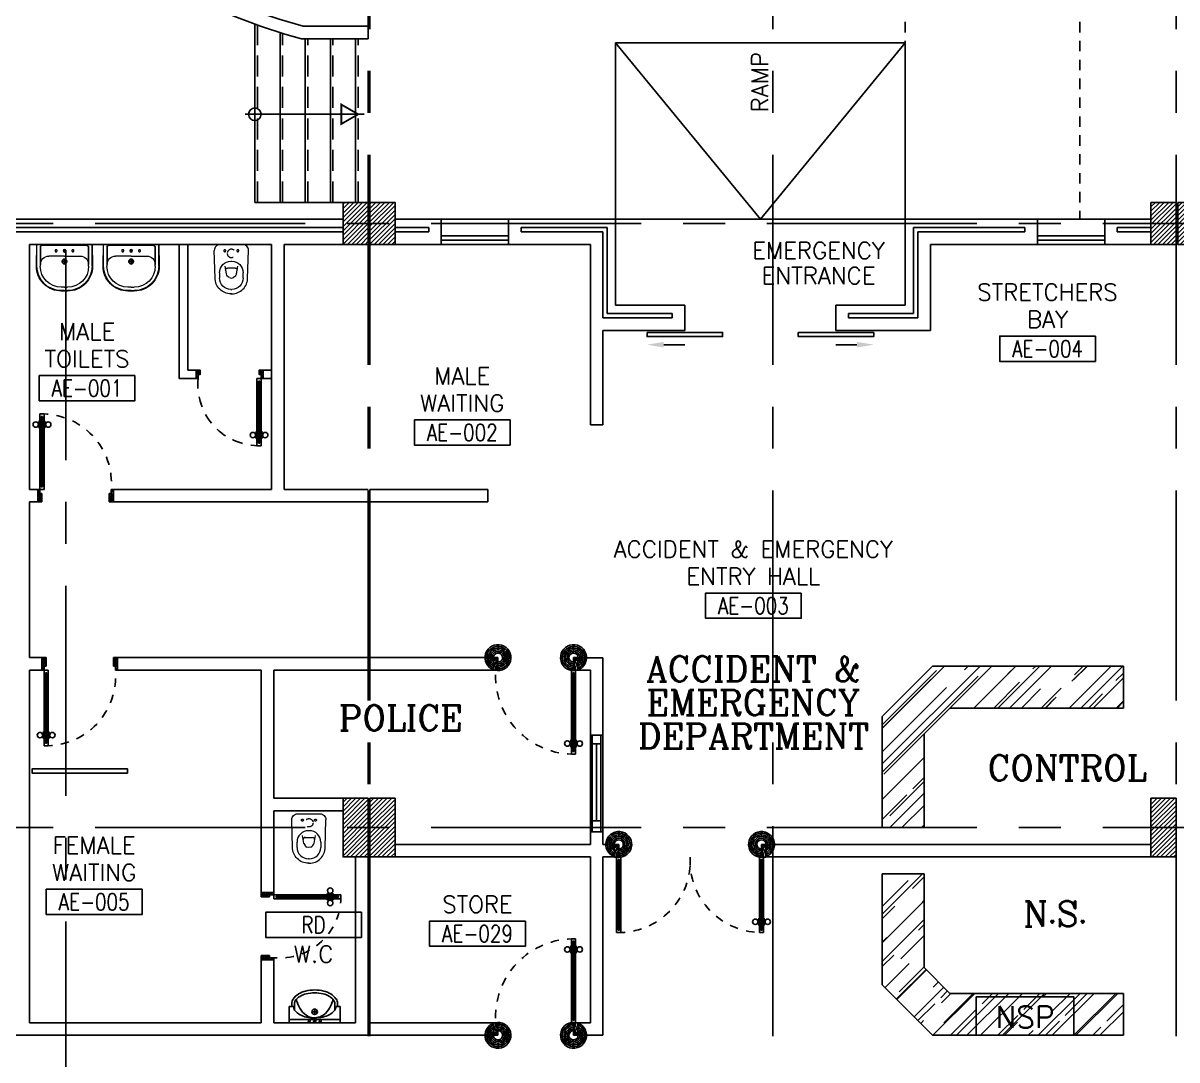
# Model space of a CAD drawing. Extents: x 417820 to 418048, y 43448 to 43539.
# Drawn here: x 417859.75 to 417873.49, y 43515.73 to 43528.08 of the extents above; entities that cross this region are included whole.
import ezdxf
from ezdxf.enums import TextEntityAlignment as Align

# ---------------------------------------------------------------- set-up
doc = ezdxf.new("R2010")
doc.units = 0
doc.header["$MEASUREMENT"] = 0
doc.header["$PDMODE"] = 3
doc.header["$PDSIZE"] = 0.1
for name, pattern in [('CENTERX2', [4, 2.5, -0.5, 0.5, -0.5]), ('DASHED', [0.75, 0.5, -0.25]), ('HIDDEN', [0.375, 0.25, -0.125]), ('HIDDEN2', [0.1875, 0.125, -0.0625])]:
    doc.linetypes.add(name, pattern=pattern)
doc.layers.get('0').update_dxf_attribs({"color": 11, "linetype": 'CONTINUOUS'})
doc.layers.get('DEFPOINTS').update_dxf_attribs({"color": 11, "linetype": 'CONTINUOUS'})
for name, color, linetype in [('A-JEERI', 11, 'CONTINUOUS'), ('AX-DIM', 11, 'CONTINUOUS'), ('AXES', 11, 'CENTERX2'), ('COL', 11, 'CONTINUOUS'), ('COUNTER', 11, 'CONTINUOUS'), ('CURB', 11, 'CONTINUOUS'), ('DIM', 11, 'CONTINUOUS'), ('DOOR', 11, 'CONTINUOUS'), ('E-SYSTEM', 4, 'CONTINUOUS'), ('EJ', 11, 'CONTINUOUS'), ('FIX', 11, 'CONTINUOUS'), ('HAT', 11, 'CONTINUOUS'), ('HIDDEN', 11, 'HIDDEN2'), ('INSUL', 11, 'CONTINUOUS'), ('PART', 11, 'CONTINUOUS'), ('RM-BOX', 11, 'CONTINUOUS'), ('RM-NAME', 11, 'CONTINUOUS'), ('RM-NO', 11, 'CONTINUOUS'), ('SHAFT', 11, 'CONTINUOUS'), ('SLOPE', 11, 'CONTINUOUS'), ('Step', 11, 'CONTINUOUS'), ('STR', 11, 'CONTINUOUS'), ('SUNI-FUR', 11, 'CONTINUOUS'), ('WALL', 11, 'CONTINUOUS'), ('WIN', 11, 'CONTINUOUS')]:
    doc.layers.add(name, color=color, linetype=linetype)
doc.styles.add('ROMANC', font='romanc', dxfattribs={"height": 0.1})
doc.styles.add('ROMANS', font='ROMANS.shx', dxfattribs={"width": 0.6})
doc.dimstyles.new('STANDARD in', dxfattribs={"dimtxt": 0.2, "dimasz": 0.1, "dimexe": 0.07, "dimexo": 0.05, "dimgap": 0.1, "dimtad": 1, "dimdec": 0, "dimlfac": 1000, "dimzin": 0, "dimdsep": 46, "dimtxsty": 'ROMANS', "dimblk": 'ARCHTICK', "dimcen": 0.05, "dimdle": 0.05, "dimclrd": 7, "dimclre": 7, "dimclrt": 2, "dimadec": 0, "dimazin": 0, "dimtfac": 1, "dimtdec": 0, "dimtmove": 2, "dimatfit": 3, "dimldrblk": 'ARCHTICK', "dimfxl": 0, "dimtolj": 1, "dimtzin": 0, "dimarcsym": 0})

# ---------------------------------------------------------------- blocks, each defined once
blk = doc.blocks.new('RM1')
at = {"layer": 'RM-BOX'}
blk.add_lwpolyline([(570, -200), (-570, -200), (-570, -500), (570, -500)], close=True, dxfattribs=at)
at = {"layer": 'RM-NAME', "style": 'ROMANS'}
for tag, p in [('ROOMNAME1', (0, 324)), ('ROOMNAME2', (0, 0))]:
    blk.add_attdef(tag, text='', height=200, dxfattribs=at).set_placement(p, align=Align.MIDDLE)
at = {"layer": 'RM-NO', "style": 'ROMANS', "width": 0.8}
blk.add_attdef('ROOMNO', text='', height=200, dxfattribs=at).set_placement((0, -350), align=Align.MIDDLE)
blk = doc.blocks.new('_ARCHTICK')
at = {"color": 0, "linetype": 'ByBlock', "const_width": 0.15}
blk.add_lwpolyline([(-0.5, -0.5), (0.5, 0.5)], dxfattribs=at)
blk = doc.blocks.new('*D139')
at = {"layer": 'AX-DIM', "color": 7, "lineweight": -2}
for p, q in [((417831.207, 43525.809), (417831.207, 43538.007)), ((417906.523, 43536.567), (417906.523, 43538.007)), ((417831.157, 43537.937), (417906.573, 43537.937))]:
    blk.add_line(p, q, dxfattribs=at)
at = {"layer": 'DEFPOINTS', "color": 0}
for p in [(417906.523, 43537.937), (417906.523, 43536.517), (417831.207, 43525.759)]:
    blk.add_point(p, dxfattribs=at)
at = {"layer": 'AX-DIM', "color": 7, "lineweight": -2, "xscale": 0.1, "yscale": 0.1, "zscale": 0.1, "rotation": 180}
blk.add_blockref('_ARCHTICK', (417831.207, 43537.937), dxfattribs=at)
at = {"layer": 'AX-DIM', "color": 7, "lineweight": -2, "xscale": 0.1, "yscale": 0.1, "zscale": 0.1}
blk.add_blockref('_ARCHTICK', (417906.523, 43537.937), dxfattribs=at)
at = {"layer": 'AX-DIM', "color": 2, "insert": (417868.865, 43538.137), "char_height": 0.2, "attachment_point": 5, "style": 'ROMANS'}
blk.add_mtext('\\A1;75316', dxfattribs=at)
blk = doc.blocks.new('C11')
at = {"layer": 'HAT'}
h = blk.add_hatch(dxfattribs=at)
h.set_pattern_fill('ANSI31', color=256, scale=300, style=0)
h.set_pattern_definition([(45, (-383765.23, -62181), (-26.5165043, 26.5165043), [])])
h.paths.add_polyline_path([(-20, 350), (-20, 700), (-320, 700), (-320, 350)])
h.paths.add_polyline_path([(-320, 0), (-20, 0), (-20, 350), (-320, 350)])
h = blk.add_hatch(dxfattribs=at)
h.set_pattern_fill('ANSI31', color=256, scale=300, style=0)
h.set_pattern_definition([(45, (-383445.23, -62181), (-26.5165043, 26.5165043), [])])
h.paths.add_polyline_path([(300, 350), (300, 700), (0, 700), (0, 350)])
h.paths.add_polyline_path([(0, 0), (300, 0), (300, 350), (0, 350)])
at = {"layer": 'COL'}
for points in [[(-20, 700), (-20, 0), (-320, 0), (-320, 700)], [(300, 700), (300, 0), (0, 0), (0, 700)]]:
    blk.add_lwpolyline(points, close=True, dxfattribs=at)
blk = doc.blocks.new('C-300')
at = {"layer": 'HAT', "linetype": 'ByBlock', "ltscale": 0.3}
h = blk.add_hatch(dxfattribs=at)
h.set_pattern_fill('ANSI31', color=8, scale=300, style=0)
h.set_pattern_definition([(45, (-258496.182, -82361.005), (-26.5165043, 26.5165043), [])])
h.paths.add_polyline_path([(300, 500), (0, 500), (0, 250), (300, 250)])
h.paths.add_polyline_path([(300, 250), (0, 250), (0, 0), (300, 0)])
at = {"layer": 'COL'}
blk.add_lwpolyline([(0, 500), (300, 500), (300, 0), (0, 0)], close=True, dxfattribs=at)
blk = doc.blocks.new('C-300A')
at = {"layer": 'SHAFT', "color": 6, "linetype": 'ByBlock', "ltscale": 0.3}
for p in [(-300, 0), (20, 0)]:
    blk.add_blockref('C-300', p, dxfattribs=at)
blk = doc.blocks.new('DOOR90')
at = {"layer": 'DOOR', "color": 7, "linetype": 'ByBlock'}
for p, q in [((-150, 0), (0, 0)), ((-150, 0), (-150, -25)), ((0, -50), (-114, 0)), ((0, -50), (-40, 0)), ((0, -50), (0, 0)), ((-1000, -25), (-1050, -25)), ((-1050, -75), (-1050, -25)), ((-1050, -25), (-1050, -75)), ((-1000, -75), (-1050, -75)), ((-1000, -42), (-1020, -42)), ((-1020, -42), (-1020, -58)), ((-1000, -58), (-1020, -58)), ((-1000, -25), (-1000, -42)), ((-1000, -58), (-1000, -75)), ((-878, -18), (-968, -18)), ((-968, -25), (-968, -18)), ((-968, -75), (-968, -82)), ((-878, -82), (-968, -82)), ((-955, -9), (-890, -9)), ((-955, -18), (-955, -9)), ((-955, -18), (-890, -18)), ((-955, -82), (-890, -82)), ((-955, -82), (-955, -91)), ((-955, -91), (-890, -91)), ((-890, -18), (-890, -9)), ((-890, -82), (-890, -91)), ((-878, -25), (-878, -18)), ((-878, -75), (-878, -82)), ((-200, -25), (-150, -25)), ((-200, -42), (-200, -25)), ((-180, -42), (-200, -42)), ((-200, -58), (-180, -58)), ((-200, -75), (-200, -58)), ((-150, -75), (-200, -75)), ((-180, -58), (-180, -42)), ((-150, -25), (-100, -25)), ((-150, -75), (-150, -25)), ((-100, -25), (-100, -50)), ((0, -50), (-100, -37)), ((-100, -50), (0, -50)), ((-150, -875), (-100, -875)), ((-150, -900), (-150, -875)), ((-150, -900), (0, -900)), ((0, -900), (-150, -900)), ((0, -850), (-114, -900)), ((-100, -875), (-100, -850)), ((0, -850), (-100, -863)), ((-100, -850), (0, -850)), ((0, -850), (-40, -900)), ((0, -850), (0, -900))]:
    blk.add_line(p, q, dxfattribs=at)
at = {"layer": 'DOOR', "linetype": 'ByBlock'}
for p, q in [((-200, -25), (-1000, -25)), ((-200, -42), (-1000, -42)), ((-200, -58), (-1000, -58)), ((-1000, -75), (-200, -75))]:
    blk.add_line(p, q, dxfattribs=at)
at = {"layer": 'DOOR', "color": 7, "linetype": 'ByBlock'}
for centre in [(-923, 24), (-923, -124)]:
    blk.add_circle(centre, 32.4, dxfattribs=at)
for centre, radius, start, end in [((0, -50), 154, 161.1053, 166.2858), ((0, -50), 94.4, 148.0182, 180), ((0, -50), 134, 158.1598, 169.28), ((0, -50), 114, 154.0838, 167.3774), ((0, -50), 74.4, 137.7764, 180), ((0, -50), 54.4, 113.2074, 180), ((0, -50), 34.4, 90, 180), ((0, -50), 14.4, 90, 180), ((0, -850), 154, 193.7142, 198.8947), ((0, -850), 134, 190.72, 201.8402), ((0, -850), 94.4, 180, 211.9818), ((0, -850), 74.4, 180, 222.2236), ((0, -850), 54.4, 180, 246.7926), ((0, -850), 34.4, 180, 270), ((0, -850), 14.4, 180, 270)]:
    blk.add_arc(centre, radius, start, end, dxfattribs=at)
at = {"layer": 'DOOR', "linetype": 'HIDDEN', "ltscale": 0.5}
blk.add_arc((-222, -50), 828, 178.2701, 275.003, dxfattribs=at)
blk = doc.blocks.new('LAV-003')
at = {"layer": 'FIX', "linetype": 'ByBlock'}
blk.add_line((-328, -25), (328, -25), dxfattribs=at)
at = {"layer": 'FIX', "linetype": 'Continuous', "lineweight": 20}
for p, q in [((-328, -285), (-328, -25)), ((328, -285), (328, -25)), ((-288, -285), (-288, -265)), ((0, -165), (-187, -165)), ((0, -165), (187, -165)), ((287, -285), (287, -265)), ((0, -535), (-38, -535)), ((0, -535), (38, -535)), ((0, -575), (-38, -575)), ((0, -575), (38, -575))]:
    blk.add_line(p, q, dxfattribs=at)
at = {"layer": 'FIX', "linetype": 'ByBlock', "ltscale": 0.3}
for p, q in [((-288, -265), (-288, -60)), ((0, -35), (-262, -35)), ((0, -35), (262, -35)), ((287, -265), (287, -60))]:
    blk.add_line(p, q, dxfattribs=at)
at = {"layer": 'FIX', "lineweight": 20}
for p, q in [((-16, -101), (15, -101)), ((0, -85), (0, -116))]:
    blk.add_line(p, q, dxfattribs=at)
at = {"layer": 'FIX', "linetype": 'DASHED', "lineweight": 20, "ltscale": 0.04}
for p, q in [((-36, -230), (37, -230)), ((0, -194), (0, -266))]:
    blk.add_line(p, q, dxfattribs=at)
at = {"layer": 'FIX', "linetype": 'Continuous', "lineweight": 20}
blk.add_lwpolyline([(295, -25), (0, -25), (-328, -25), (-334, -285, 0.414214), (-38, -582), (0, -582), (38, -582, 0.414214), (334, -285), (328, -25), (0, -25)], format="xyb", dxfattribs=at)
at = {"layer": 'FIX', "linetype": 'HIDDEN', "lineweight": 20, "ltscale": 0.05}
for centre in [(-100, -101), (100, -101)]:
    blk.add_circle(centre, 12.4, dxfattribs=at)
at = {"layer": 'FIX', "lineweight": 20}
for centre, radius in [((0, -101), 15.5), ((0, -230), 29.5), ((0, -230), 22.5)]:
    blk.add_circle(centre, radius, dxfattribs=at)
at = {"layer": 'FIX', "linetype": 'ByBlock', "ltscale": 0.3}
for centre, start, end in [((-262, -60), 90, 180), ((262, -60), 0, 90)]:
    blk.add_arc(centre, 25, start, end, dxfattribs=at)
at = {"layer": 'FIX', "linetype": 'Continuous', "lineweight": 20}
for centre, radius, start, end in [((-187, -265), 100, 90, 180), ((187, -265), 100, 0, 90), ((-38, -285), 290, 180, 270), ((-38, -285), 250, 180, 270), ((38, -285), 290, 270, 0), ((38, -285), 250, 270, 0)]:
    blk.add_arc(centre, radius, start, end, dxfattribs=at)
blk = doc.blocks.new('A$C24ED45A6')
at = {"layer": 'DOOR', "color": 0, "linetype": 'ByBlock'}
for p, q in [((925, 1100), (925, 1150)), ((925, 1150), (975, 1150)), ((975, 1150), (925, 1150)), ((942, 1100), (925, 1100)), ((942, 1100), (942, 1120)), ((958, 1120), (942, 1120)), ((958, 1100), (958, 1120)), ((975, 1100), (958, 1100)), ((975, 1100), (975, 1150)), ((909, 1055), (909, 990)), ((918, 1055), (909, 1055)), ((918, 990), (909, 990)), ((918, 978), (918, 1068)), ((925, 1068), (918, 1068)), ((918, 1055), (918, 990)), ((925, 978), (918, 978)), ((975, 1068), (982, 1068)), ((975, 978), (982, 978)), ((982, 978), (982, 1068)), ((982, 1055), (982, 990)), ((982, 1055), (991, 1055)), ((982, 990), (991, 990)), ((991, 1055), (991, 990)), ((0, 0), (0, 150)), ((0, 150), (25, 150)), ((25, 150), (25, 100)), ((925, 150), (925, 200)), ((925, 200), (942, 200)), ((925, 150), (975, 150)), ((942, 200), (942, 180)), ((942, 180), (958, 180)), ((958, 180), (958, 200)), ((958, 200), (975, 200)), ((975, 200), (975, 150)), ((1000, 150), (975, 150)), ((975, 150), (975, 100)), ((1000, 150), (1000, 0)), ((50, 0), (0, 0)), ((25, 100), (50, 100)), ((50, 100), (50, 0)), ((975, 100), (950, 100)), ((950, 100), (950, 0)), ((950, 0), (1000, 0))]:
    blk.add_line(p, q, dxfattribs=at)
at = {"layer": 'DOOR', "linetype": 'ByBlock'}
for p, q in [((925, 1100), (925, 200)), ((942, 200), (942, 1100)), ((958, 200), (958, 1100)), ((975, 200), (975, 1100))]:
    blk.add_line(p, q, dxfattribs=at)
at = {"layer": 'DOOR', "color": 9, "linetype": 'ByBlock'}
for p, q in [((50, 0), (0, 114)), ((50, 0), (0, 40)), ((50, 0), (37, 100)), ((950, 0), (1000, 114)), ((950, 0), (963, 100)), ((950, 0), (1000, 40))]:
    blk.add_line(p, q, dxfattribs=at)
at = {"layer": 'DOOR', "color": 0, "linetype": 'ByBlock'}
for centre in [(876, 1023), (1024, 1023)]:
    blk.add_circle(centre, 32.4, dxfattribs=at)
at = {"layer": 'DOOR', "linetype": 'HIDDEN', "ltscale": 0.5}
blk.add_arc((950, 222), 928, 88.456, 184.4816, dxfattribs=at)
at = {"layer": 'DOOR', "color": 9, "linetype": 'ByBlock'}
for centre, radius, start, end in [((50, 0), 154, 103.7142, 108.8947), ((950, 0), 154, 71.1053, 76.2858), ((50, 0), 134, 100.72, 111.8402), ((50, 0), 114, 102.6226, 115.9162), ((50, 0), 94.4, 90, 121.9818), ((50, 0), 74.4, 90, 132.2236), ((50, 0), 54.4, 90, 156.7926), ((50, 0), 34.4, 90, 180), ((50, 0), 14.4, 90, 180), ((950, 0), 94.4, 58.0182, 90), ((950, 0), 74.4, 47.7764, 90), ((950, 0), 54.4, 23.2074, 90), ((950, 0), 34.4, 0, 90), ((950, 0), 14.4, 0, 90), ((950, 0), 134, 68.1598, 79.28), ((950, 0), 114, 64.0838, 77.3774)]:
    blk.add_arc(centre, radius, start, end, dxfattribs=at)
at = {"layer": 'WALL'}
blk.add_line((1000, 0), (1000, 150), dxfattribs=at)
blk = doc.blocks.new('A$C272A55A0')
at = {"layer": 'DOOR', "color": 0, "linetype": 'ByBlock'}
for p, q in [((0, 900), (0, 1050)), ((50, 1050), (0, 1050)), ((50, 950), (50, 1050)), ((1750, 950), (1750, 1050)), ((1750, 1050), (1800, 1050)), ((1800, 1050), (1800, 900)), ((0, 900), (25, 900)), ((25, 950), (50, 950)), ((25, 900), (25, 950)), ((75, 900), (25, 900)), ((25, 850), (25, 900)), ((42, 850), (25, 850)), ((58, 870), (42, 870)), ((42, 870), (42, 850)), ((58, 850), (58, 870)), ((75, 850), (58, 850)), ((75, 900), (75, 850)), ((1725, 900), (1775, 900)), ((1725, 900), (1725, 850)), ((1725, 850), (1742, 850)), ((1742, 870), (1758, 870)), ((1742, 850), (1742, 870)), ((1775, 950), (1750, 950)), ((1758, 870), (1758, 850)), ((1758, 850), (1775, 850)), ((1775, 900), (1775, 950)), ((1800, 900), (1775, 900)), ((1775, 850), (1775, 900)), ((1718, 160), (1709, 160)), ((1709, 95), (1709, 160)), ((1725, 173), (1718, 173)), ((1718, 173), (1718, 83)), ((1718, 95), (1718, 160)), ((1775, 173), (1782, 173)), ((1782, 173), (1782, 83)), ((1782, 160), (1791, 160)), ((1782, 95), (1782, 160)), ((1791, 95), (1791, 160)), ((25, 50), (42, 50)), ((25, 50), (25, 0)), ((25, 0), (75, 0)), ((75, 0), (25, 0)), ((42, 50), (42, 30)), ((42, 30), (58, 30)), ((58, 50), (75, 50)), ((58, 50), (58, 30)), ((75, 50), (75, 0)), ((1718, 95), (1709, 95)), ((1725, 83), (1718, 83)), ((1742, 50), (1725, 50)), ((1725, 50), (1725, 0)), ((1775, 0), (1725, 0)), ((1725, 0), (1775, 0)), ((1742, 50), (1742, 30)), ((1758, 30), (1742, 30)), ((1775, 50), (1758, 50)), ((1758, 50), (1758, 30)), ((1775, 83), (1782, 83)), ((1775, 50), (1775, 0)), ((1782, 95), (1791, 95))]:
    blk.add_line(p, q, dxfattribs=at)
at = {"layer": 'DOOR', "color": 9, "linetype": 'ByBlock'}
for p, q in [((50, 1050), (0, 1010)), ((50, 1050), (0, 937)), ((50, 1050), (37, 950)), ((1750, 1050), (1800, 1010)), ((1750, 1050), (1800, 937)), ((1750, 1050), (1763, 950))]:
    blk.add_line(p, q, dxfattribs=at)
at = {"layer": 'DOOR', "linetype": 'ByBlock'}
for p, q in [((25, 850), (25, 50)), ((42, 850), (42, 50)), ((58, 850), (58, 50)), ((75, 50), (75, 850)), ((1725, 50), (1725, 850)), ((1742, 850), (1742, 50)), ((1758, 850), (1758, 50)), ((1775, 850), (1775, 50))]:
    blk.add_line(p, q, dxfattribs=at)
at = {"layer": 'DOOR', "color": 0, "linetype": 'ByBlock'}
for centre in [(1676, 128), (1824, 128)]:
    blk.add_circle(centre, 32.4, dxfattribs=at)
at = {"layer": 'DOOR', "color": 9, "linetype": 'ByBlock'}
for centre, radius, start, end in [((50, 1050), 54.4, 203.2074, 270), ((50, 1050), 74.4, 227.7764, 270), ((50, 1050), 94.4, 238.0182, 270), ((50, 1050), 34.4, 180, 270), ((50, 1050), 14.4, 180, 270), ((1750, 1050), 14.4, 270, 0), ((1750, 1050), 34.4, 270, 0), ((1750, 1050), 54.4, 270, 336.7926), ((1750, 1050), 74.4, 270, 312.2236), ((1750, 1050), 94.4, 270, 301.9818), ((50, 1050), 114, 244.0838, 257.3774), ((50, 1050), 134, 248.1598, 259.28), ((50, 1050), 154, 251.1053, 256.2858), ((1750, 1050), 114, 282.6226, 295.9162), ((1750, 1050), 134, 280.72, 291.8402), ((1750, 1050), 154, 283.7142, 288.8947)]:
    blk.add_arc(centre, radius, start, end, dxfattribs=at)
at = {"layer": 'DOOR', "linetype": 'HIDDEN', "ltscale": 0.5}
for centre, start, end in [((50, 851), 268.3174, 3.2965), ((1750, 851), 176.7035, 271.6826)]:
    blk.add_arc(centre, 851, start, end, dxfattribs=at)
at = {"layer": 'WALL', "linetype": 'ByBlock'}
blk.add_line((1800, 900), (1800, 1050), dxfattribs=at)
blk = doc.blocks.new('A$C3CD36B94')
at = {"layer": 'DOOR', "color": 0, "linetype": 'ByBlock'}
for p, q in [((106, 950), (56, 950)), ((56, 800), (56, 950)), ((81, 850), (106, 850)), ((81, 800), (81, 850)), ((106, 850), (106, 950)), ((806, 950), (856, 950)), ((806, 850), (806, 950)), ((831, 850), (806, 850)), ((831, 800), (831, 850)), ((856, 800), (856, 950)), ((856, 950), (856, 800)), ((56, 800), (81, 800)), ((131, 800), (81, 800)), ((81, 750), (81, 800)), ((98, 750), (81, 750)), ((114, 770), (98, 770)), ((98, 770), (98, 750)), ((114, 750), (114, 770)), ((131, 750), (114, 750)), ((131, 800), (131, 750)), ((856, 800), (831, 800)), ((65, 95), (65, 160)), ((74, 160), (65, 160)), ((74, 173), (74, 83)), ((81, 173), (74, 173)), ((74, 95), (74, 160)), ((131, 173), (138, 173)), ((138, 173), (138, 83)), ((138, 95), (138, 160)), ((138, 160), (147, 160)), ((147, 95), (147, 160)), ((74, 95), (65, 95)), ((81, 83), (74, 83)), ((81, 50), (81, 0)), ((81, 50), (98, 50)), ((131, 0), (81, 0)), ((81, 0), (131, 0)), ((98, 50), (98, 30)), ((98, 30), (114, 30)), ((114, 50), (114, 30)), ((114, 50), (131, 50)), ((131, 83), (138, 83)), ((131, 50), (131, 0)), ((138, 95), (147, 95))]:
    blk.add_line(p, q, dxfattribs=at)
at = {"layer": 'DOOR', "color": 9, "linetype": 'ByBlock'}
for p, q in [((106, 950), (56, 910)), ((106, 950), (56, 837)), ((106, 950), (93, 850)), ((806, 950), (819, 850)), ((806, 950), (856, 837)), ((806, 950), (856, 910))]:
    blk.add_line(p, q, dxfattribs=at)
at = {"layer": 'DOOR', "linetype": 'ByBlock'}
for p, q in [((81, 750), (81, 50)), ((98, 750), (98, 50)), ((114, 750), (114, 50)), ((131, 50), (131, 750))]:
    blk.add_line(p, q, dxfattribs=at)
at = {"layer": 'DOOR', "color": 0, "linetype": 'ByBlock'}
for centre in [(32, 128), (179, 128)]:
    blk.add_circle(centre, 32.4, dxfattribs=at)
at = {"layer": 'DOOR', "color": 9, "linetype": 'ByBlock'}
for centre, radius, start, end in [((106, 950), 54.4, 203.2074, 270), ((106, 950), 74.4, 227.7764, 270), ((106, 950), 94.4, 238.0182, 270), ((106, 950), 114, 244.0838, 257.3774), ((106, 950), 134, 248.1598, 259.28), ((106, 950), 34.4, 180, 270), ((106, 950), 14.4, 180, 270), ((806, 950), 34.4, 270, 0), ((806, 950), 14.4, 270, 0), ((806, 950), 54.4, 270, 336.7926), ((806, 950), 74.4, 270, 312.2236), ((806, 950), 94.4, 270, 301.9818), ((806, 950), 134, 280.72, 291.8402), ((106, 950), 154, 251.1053, 256.2858), ((806, 950), 154, 283.7142, 288.8947)]:
    blk.add_arc(centre, radius, start, end, dxfattribs=at)
at = {"layer": 'DOOR', "linetype": 'HIDDEN', "ltscale": 0.5}
blk.add_arc((106, 729), 729, 268.0335, 5.6617, dxfattribs=at)
blk = doc.blocks.new('WC')
at = {"layer": 'FIX', "lineweight": 20}
for p, q in [((475, 141), (538, 141)), ((339, 5), (339, -5)), ((395, 76), (490, 60)), ((534, 24), (540, 0)), ((540, 0), (534, -24)), ((674, 5), (674, -5)), ((490, -60), (395, -76)), ((213, -204), (210, -204)), ((538, -141), (475, -141))]:
    blk.add_line(p, q, dxfattribs=at)
at = {"layer": 'FIX', "linetype": 'Continuous', "lineweight": 20}
blk.add_line((420, -47), (420, 45), dxfattribs=at)
at = {"layer": 'FIX', "lineweight": 20}
for points in [[(210, -204, -0.414214), (137, -131), (137, 0), (137, 131, -0.414214), (210, 204)], [(727, -5), (727, 5, 0.414214), (538, 194), (210, 204)], [(727, 5), (727, -5, -0.414214), (538, -194), (210, -204)]]:
    blk.add_lwpolyline(points, format="xyb", dxfattribs=at)
at = {"layer": 'FIX', "linetype": 'HIDDEN2', "lineweight": 20, "ltscale": 0.3}
blk.add_circle((245, 0), 49.8, dxfattribs=at)
at = {"layer": 'FIX', "linetype": 'HIDDEN', "lineweight": 20, "ltscale": 0.05}
for centre in [(213, 78), (213, -77)]:
    blk.add_circle(centre, 11.6, dxfattribs=at)
at = {"layer": 'FIX', "lineweight": 20}
for centre, radius, start, end in [((475, 5), 136, 90, 180), ((538, 5), 136, 360, 90), ((464, -18), 82, 51.0758, 71.504), ((473, -7), 68.2, 27.1532, 51.0758), ((475, -5), 136, 180, 270), ((464, 18), 82, 288.496, 308.9242), ((473, 7), 68.2, 308.9242, 332.8468), ((538, -5), 136, 270, 0)]:
    blk.add_arc(centre, radius, start, end, dxfattribs=at)
at = {"layer": 'FIX', "linetype": 'Continuous', "lineweight": 20}
for centre, start, end in [((443, 46), 88.3879, 182.3338), ((442, -46), 177.6662, 271.6121)]:
    blk.add_arc(centre, 22.3, start, end, dxfattribs=at)
blk = doc.blocks.new('3')
at = {"layer": 'SUNI-FUR', "linetype": 'Continuous'}
for p, q in [((-0.304, 0), (-0.304, -0.192)), ((0.304, 0), (-0.304, 0)), ((0.304, -0.192), (0.304, 0)), ((0.304, -0.039), (-0.304, -0.039)), ((0.032, -0.13), (-0.032, -0.13)), ((0.016, -0.021), (-0.015, -0.021)), ((0, -0.005), (0, -0.037)), ((0, -0.098), (0, -0.162)), ((-0.304, -0.192), (-0.254, -0.192)), ((-0.271, -0.228), (-0.271, -0.192)), ((-0.254, -0.192), (-0.239, -0.15)), ((-0.239, -0.228), (-0.239, -0.15)), ((0.239, -0.15), (0.254, -0.192)), ((0.239, -0.15), (0.239, -0.228)), ((0.254, -0.192), (0.304, -0.192)), ((0.271, -0.192), (0.271, -0.228))]:
    blk.add_line(p, q, dxfattribs=at)
for centre, radius in [((-0.065, -0.021), 0.0124), ((0, -0.13), 0.0325), ((0, -0.021), 0.0155), ((0.065, -0.021), 0.0124)]:
    blk.add_circle(centre, radius, dxfattribs=at)
for centre, radius, start, end in [((-0.085, -0.267), 0.193, 117.0377, 142.6695), ((-0.028, -0.365), 0.307, 103.0865, 118.1878), ((0.054, -0.312), 0.27, 118.7422, 143.0578), ((-0.008, -0.528), 0.47, 89.0532, 100.9895), ((-0.012, -0.189), 0.13, 84.8536, 119.4454), ((0, -0.527), 0.469, 78.0637, 90), ((0.003, -0.228), 0.168, 61.4441, 91.1678), ((-0.04, -0.297), 0.25, 35.9608, 60.2764), ((0.034, -0.367), 0.306, 62.9623, 78.0637), ((0.085, -0.267), 0.193, 37.3305, 62.9623), ((-0.191, -0.235), 0.0807, 174.5539, 214.673), ((-0.187, -0.234), 0.0525, 173.0893, 213.2084), ((-0.083, -0.16), 0.18, 214.673, 239.0867), ((0.204, -0.373), 0.433, 163.2739, 167.375), ((0.104, -0.343), 0.328, 144.0392, 163.2739), ((-0.104, -0.343), 0.328, 16.7261, 35.9608), ((0.089, -0.171), 0.167, 300.9133, 325.327), ((-0.204, -0.373), 0.433, 12.7359, 16.7261), ((0.171, -0.228), 0.068, 325.327, 0), ((0.171, -0.228), 0.101, 325.327, 0), ((-0.083, -0.16), 0.212, 214.673, 239.0867), ((-0.035, -0.081), 0.305, 239.0867, 256.0699), ((-0.035, -0.081), 0.272, 239.0867, 256.0699), ((0, 0.062), 0.452, 256.0699, 270), ((0, 0.062), 0.419, 256.0699, 270), ((0, 0.062), 0.419, 270, 283.9301), ((0, 0.062), 0.452, 270, 283.9301), ((0.035, -0.081), 0.272, 283.9301, 300.9133), ((0.035, -0.081), 0.305, 283.9301, 300.9133), ((0.089, -0.171), 0.2, 300.9133, 325.327)]:
    blk.add_arc(centre, radius, start, end, dxfattribs=at)

msp = doc.modelspace()

# ---------------------------------------------------------------- hatches: boundary and pattern name
at = {"layer": 'COUNTER'}
h = msp.add_hatch(dxfattribs=at)
h.set_pattern_fill('AR-RROOF', color=256, scale=0.3, angle=405, style=0)
h.set_pattern_definition([(45, (417479.15587, 43455.96332), (0.25455844, 0.6788225), [4.5, -0.6, 1.5, -0.3]), (45, (417479.33194, 43456.35152), (-0.49426764, 0.07000357), [0.9, -0.099, 1.8, -0.225]), (45, (417479.08162, 43456.2497), (0.96095812, 1.24521504), [2.4, -0.42, 1.2, -0.3])])
h.paths.add_polyline_path([(417869.9769, 43518.4953), (417870.4769, 43518.4953), (417870.4769, 43519.6122), (417870.784, 43519.9193), (417872.8495, 43519.9193), (417872.8495, 43520.4193), (417870.5769, 43520.4193), (417869.9769, 43519.8193)])
h.paths.add_polyline_path([(417869.9769, 43516.6193), (417870.5769, 43516.0193), (417872.8495, 43516.0193), (417872.8495, 43516.5193), (417870.784, 43516.5193), (417870.4769, 43516.8264), (417870.4769, 43517.9433), (417869.9769, 43517.9433)])
at = {"layer": 'HAT'}
h = msp.add_hatch(dxfattribs=at)
h.set_pattern_fill('ANSI31', color=256, scale=0.3, style=0)
h.set_pattern_definition([(45, (417489.731385, 43455.963322), (-0.0265165043, 0.0265165043), [])])
h.paths.add_polyline_path([(417873.4766, 43518.4943), (417873.4766, 43518.8443), (417873.1766, 43518.8443), (417873.1766, 43518.4943)])
h.paths.add_polyline_path([(417873.1766, 43518.1443), (417873.4766, 43518.1443), (417873.4766, 43518.4943), (417873.1766, 43518.4943)])

# ---------------------------------------------------------------- linework, layer by layer
at = {"layer": 'AXES'}
for p, q in [((417868.6766, 43460.01), (417868.6766, 43538.8227)), ((417863.8566, 43460.01), (417863.8566, 43538.1468)), ((417863.8766, 43460.01), (417863.8766, 43538.1468)), ((417873.4766, 43460.01), (417873.4766, 43538.1375)), ((417820.6052, 43525.6943), (417889.6966, 43525.6943)), ((417860.2566, 43466.8743), (417860.2566, 43525.6943)), ((417820.6052, 43518.4943), (417889.6966, 43518.4943))]:
    msp.add_line(p, q, dxfattribs=at)
at = {"layer": 'COL'}
msp.add_lwpolyline([(417873.4766, 43518.8443), (417873.4766, 43518.1443), (417873.1766, 43518.1443), (417873.1766, 43518.8443)], close=True, dxfattribs=at)
at = {"layer": 'COUNTER'}
for p, q in [((417869.9769, 43519.8193), (417870.5769, 43520.4193)), ((417872.8495, 43520.4193), (417870.5769, 43520.4193)), ((417872.8495, 43519.9193), (417872.8495, 43520.4193)), ((417869.9769, 43519.8193), (417869.9769, 43518.4953)), ((417870.4769, 43519.6122), (417870.784, 43519.9193)), ((417872.8495, 43519.9193), (417870.784, 43519.9193)), ((417870.4769, 43519.6122), (417870.4769, 43518.4953)), ((417870.4769, 43518.4953), (417869.9769, 43518.4953)), ((417869.9769, 43516.6193), (417869.9769, 43517.9433)), ((417870.4769, 43517.9433), (417869.9769, 43517.9433)), ((417870.4769, 43516.8264), (417870.4769, 43517.9433)), ((417870.4769, 43516.8264), (417870.784, 43516.5193)), ((417869.9769, 43516.6193), (417870.5769, 43516.0193)), ((417872.8495, 43516.5193), (417870.784, 43516.5193)), ((417872.8495, 43516.5193), (417872.8495, 43516.0193)), ((417872.8495, 43516.0193), (417870.5769, 43516.0193))]:
    msp.add_line(p, q, dxfattribs=at)
at = {"layer": 'CURB'}
for radius, end in [(6, 255.16489), (6.15, 255.3479)]:
    msp.add_arc((417864.6174, 43533.8443), radius, 225, end, dxfattribs=at)
at = {"layer": 'DIM'}
for p, q in [((417866.5016, 43519.5943), (417866.5016, 43518.4443)), ((417866.6516, 43519.5943), (417866.6516, 43518.4443))]:
    msp.add_line(p, q, dxfattribs=at)
at = {"layer": 'DOOR'}
for p, q in [((417867.3766, 43524.2485), (417867.6266, 43524.2485)), ((417869.6766, 43524.2485), (417869.4266, 43524.2485))]:
    msp.add_line(p, q, dxfattribs=at)
at = {"layer": 'DOOR', "color": 9, "linetype": 'ByBlock'}
for p, q in [((417861.8566, 43523.9443), (417861.8066, 43523.8806)), ((417861.8566, 43523.9443), (417861.8066, 43523.9042)), ((417862.5566, 43523.9443), (417862.6066, 43523.9042)), ((417862.5566, 43523.9443), (417862.6066, 43523.8806)), ((417862.5566, 43523.9443), (417862.57, 43523.8943))]:
    msp.add_line(p, q, dxfattribs=at)
at = {"layer": 'DOOR', "color": 0, "linetype": 'ByBlock'}
for p, q in [((417861.8566, 43523.9443), (417861.8066, 43523.9443)), ((417862.5316, 43523.8443), (417862.5816, 43523.8443)), ((417862.5316, 43523.8443), (417862.5316, 43523.7943)), ((417862.5316, 43523.7943), (417862.5486, 43523.7943)), ((417862.5486, 43523.8143), (417862.5646, 43523.8143)), ((417862.5486, 43523.7943), (417862.5486, 43523.8143)), ((417862.5646, 43523.8143), (417862.5646, 43523.7943)), ((417862.5646, 43523.7943), (417862.5816, 43523.7943)), ((417862.5816, 43523.7943), (417862.5816, 43523.8443)), ((417862.5154, 43523.1393), (417862.5154, 43523.2041)), ((417862.5244, 43523.2041), (417862.5154, 43523.2041)), ((417862.5244, 43523.1393), (417862.5154, 43523.1393)), ((417862.5244, 43523.2167), (417862.5244, 43523.1267)), ((417862.5316, 43523.2167), (417862.5244, 43523.2167)), ((417862.5244, 43523.1393), (417862.5244, 43523.2041)), ((417862.5316, 43523.1267), (417862.5244, 43523.1267)), ((417862.5816, 43523.2167), (417862.5888, 43523.2167)), ((417862.5816, 43523.1267), (417862.5888, 43523.1267)), ((417862.5888, 43523.2167), (417862.5888, 43523.1267)), ((417862.5888, 43523.1393), (417862.5888, 43523.2041)), ((417862.5888, 43523.2041), (417862.5978, 43523.2041)), ((417862.5888, 43523.1393), (417862.5978, 43523.1393)), ((417862.5978, 43523.1393), (417862.5978, 43523.2041)), ((417862.5316, 43523.0943), (417862.5316, 43523.0443)), ((417862.5486, 43523.0943), (417862.5316, 43523.0943)), ((417862.5316, 43523.0443), (417862.5816, 43523.0443)), ((417862.5816, 43523.0443), (417862.5316, 43523.0443)), ((417862.5486, 43523.0943), (417862.5486, 43523.0743)), ((417862.5646, 43523.0743), (417862.5486, 43523.0743)), ((417862.5646, 43523.0943), (417862.5646, 43523.0743)), ((417862.5816, 43523.0943), (417862.5646, 43523.0943)), ((417862.5816, 43523.0943), (417862.5816, 43523.0443))]:
    msp.add_line(p, q, dxfattribs=at)
at = {"layer": 'DOOR', "linetype": 'ByBlock'}
for p, q in [((417862.5316, 43523.0943), (417862.5316, 43523.7943)), ((417862.5486, 43523.7943), (417862.5486, 43523.0943)), ((417862.5646, 43523.7943), (417862.5646, 43523.0943)), ((417862.5816, 43523.7943), (417862.5816, 43523.0943))]:
    msp.add_line(p, q, dxfattribs=at)
at = {"layer": 'DOOR'}
for points in [[(417867.1766, 43524.3943), (417867.1766, 43524.3443), (417868.0766, 43524.3443), (417868.0766, 43524.3943), (417867.1766, 43524.3943)], [(417869.8766, 43524.3943), (417869.8766, 43524.3443), (417868.9766, 43524.3443), (417868.9766, 43524.3943), (417869.8766, 43524.3943)]]:
    msp.add_lwpolyline(points, dxfattribs=at)
at = {"layer": 'DOOR', "color": 0, "linetype": 'ByBlock'}
msp.add_lwpolyline([(417861.8066, 43523.8443), (417861.8066, 43523.9443), (417861.8066, 43523.8443), (417861.8316, 43523.8443), (417861.8316, 43523.8943), (417861.8566, 43523.8943), (417861.8566, 43523.9443), (417861.8433, 43523.8943)], dxfattribs=at)
msp.add_lwpolyline([(417862.6066, 43523.8443), (417862.6066, 43523.9443), (417862.5566, 43523.9443), (417862.5566, 43523.8943), (417862.5816, 43523.8943), (417862.5816, 43523.8443)], close=True, dxfattribs=at)
at = {"layer": 'DOOR', "color": 9, "linetype": 'ByBlock', "extrusion": (0, 0, -1)}
for centre, major_axis, ratio, start_param, end_param in [((417861.8566, 43523.9443), (-0.0243, -0.0243), 1, -0.7853982, 0.7853982), ((417861.8566, 43523.9443), (0.0102, -0.0102), 1, 0.7853982, 2.3561945), ((417862.5566, 43523.9443), (0.0102, -0.0102), 1, 5.4977871, 7.0685835), ((417862.5566, 43523.9443), (0.0243, -0.0243), 1, 5.4977871, 7.0685835), ((417861.8566, 43523.9443), (0.0385, -0.0385), 1, 1.1904434, 1.9511492), ((417861.7953, 43523.9637), (-0.0694, -0.0426), 0.9135416, 4.3439188, 5.0808592), ((417861.8566, 43523.9943), (0.0668, -0.0668), 1, 0.7853982, 1.3435861), ((417861.8566, 43523.9943), (0.095, -0.095), 1, 0.972497, 1.1665807), ((417861.8566, 43523.9943), (-0.1092, -0.1092), 1, -0.5460397, -0.4556232), ((417862.6179, 43523.9637), (0.0694, -0.0426), 0.9135416, 1.2023261, 1.9392665), ((417862.5566, 43523.9943), (-0.0668, -0.0668), 1, -1.3435861, -0.7853982), ((417862.5566, 43523.9443), (0.0385, -0.0385), 1, 5.9028324, 6.6635382), ((417862.5566, 43523.9943), (0.0809, -0.0809), 1, 0.3330759, 0.5650927), ((417862.5566, 43523.9943), (0.095, -0.095), 1, 0.4042156, 0.5982993), ((417862.5566, 43523.9943), (-0.1092, -0.1092), 1, -1.1151731, -1.0247566)]:
    msp.add_ellipse(centre, major_axis=major_axis, ratio=ratio, start_param=start_param, end_param=end_param, dxfattribs=at)
at = {"layer": 'DOOR', "linetype": 'HIDDEN', "ltscale": 0.5, "extrusion": (0, 0, -1)}
msp.add_ellipse((417862.5566, 43523.7724), major_axis=(0.5152, -0.5152), ratio=1, start_param=0.7510769, end_param=2.4550095, dxfattribs=at)
at = {"layer": 'DOOR', "color": 0, "linetype": 'ByBlock', "extrusion": (0, 0, -1)}
for centre in [(417862.4831, 43523.1717), (417862.6301, 43523.1717)]:
    msp.add_ellipse(centre, major_axis=(0.0229, -0.0229), ratio=1, start_param=2.3561945, end_param=8.6393798, dxfattribs=at)
at = {"layer": 'DOOR'}
for points in [[(417867.3766, 43524.2151), (417867.3766, 43524.2818), (417867.1766, 43524.2485)], [(417869.6766, 43524.2151), (417869.6766, 43524.2818), (417869.8766, 43524.2485)]]:
    msp.add_solid(points, dxfattribs=at)
at = {"layer": 'E-SYSTEM', "color": 4}
msp.add_lwpolyline([(417871.096, 43516.477), (417871.096, 43516.0193), (417872.2592, 43516.0193), (417872.2592, 43516.477)], close=True, dxfattribs=at)
at = {"layer": 'HIDDEN'}
for p, q in [((417870.2516, 43532.8193), (417870.2516, 43525.7443)), ((417872.3316, 43532.8193), (417872.3316, 43525.7443))]:
    msp.add_line(p, q, dxfattribs=at)
at = {"layer": 'INSUL'}
for p, q in [((417859.3429, 43525.6443), (417863.5566, 43525.6443)), ((417859.3429, 43525.5943), (417863.5566, 43525.5943)), ((417864.5766, 43525.6443), (417864.1766, 43525.6443)), ((417864.5766, 43525.5943), (417864.1766, 43525.5943)), ((417864.5766, 43525.6443), (417864.5766, 43525.5943)), ((417865.6766, 43525.6443), (417865.6766, 43525.5943)), ((417866.7016, 43525.6443), (417865.6766, 43525.6443)), ((417866.6516, 43525.5943), (417865.6766, 43525.5943)), ((417866.6516, 43524.5693), (417866.6516, 43525.5943)), ((417866.7016, 43524.6193), (417866.7016, 43525.6443)), ((417870.3516, 43525.6443), (417871.6766, 43525.6443)), ((417870.3516, 43524.6193), (417870.3516, 43525.6443)), ((417870.4016, 43525.5943), (417871.6766, 43525.5943)), ((417870.4016, 43524.5693), (417870.4016, 43525.5943)), ((417871.6766, 43525.6443), (417871.6766, 43525.5943)), ((417872.7766, 43525.6443), (417872.7766, 43525.5943)), ((417872.7766, 43525.6443), (417873.1766, 43525.6443)), ((417872.7766, 43525.5943), (417873.1766, 43525.5943)), ((417866.7016, 43524.6193), (417867.4766, 43524.6193)), ((417867.4766, 43524.5693), (417867.4766, 43524.6193)), ((417869.5766, 43524.5693), (417869.5766, 43524.6193)), ((417870.3516, 43524.6193), (417869.5766, 43524.6193)), ((417866.6516, 43524.5693), (417867.4766, 43524.5693)), ((417870.4016, 43524.5693), (417869.5766, 43524.5693))]:
    msp.add_line(p, q, dxfattribs=at)
at = {"layer": 'PART'}
msp.add_line((417859.8542, 43519.1443), (417859.8542, 43519.1943), dxfattribs=at)
msp.add_lwpolyline([(417860.9918, 43519.1443), (417859.8542, 43519.1443), (417859.8542, 43519.1943), (417860.9918, 43519.1943)], close=True, dxfattribs=at)
at = {"layer": 'SLOPE', "color": 5}
for p, q in [((417866.8016, 43525.7443), (417866.8016, 43527.8443)), ((417870.2516, 43527.8443), (417866.8016, 43527.8443)), ((417866.8016, 43527.8443), (417868.5266, 43525.7443)), ((417868.5266, 43525.7443), (417870.2516, 43527.8443)), ((417870.2516, 43525.7443), (417870.2516, 43527.8443)), ((417870.2516, 43525.7443), (417866.8016, 43525.7443))]:
    msp.add_line(p, q, dxfattribs=at)
at = {"layer": 'Step'}
for p, q in [((417862.5066, 43525.9443), (417862.5066, 43528.0679)), ((417862.8066, 43525.9443), (417862.8066, 43527.967)), ((417863.8566, 43528.0443), (417863.0812, 43528.0443)), ((417863.8566, 43527.8943), (417863.8566, 43528.0443)), ((417863.8566, 43527.8943), (417863.0618, 43527.8943)), ((417863.1066, 43525.9443), (417863.1066, 43527.8943)), ((417863.4066, 43525.9443), (417863.4066, 43527.8943)), ((417863.7066, 43525.9443), (417863.7066, 43527.8943)), ((417863.7066, 43525.9443), (417862.5066, 43525.9443))]:
    msp.add_line(p, q, dxfattribs=at)
at = {"layer": 'Step', "linetype": 'HIDDEN'}
for p, q in [((417862.5366, 43525.9443), (417862.5366, 43528.057)), ((417862.8366, 43525.9443), (417862.8366, 43527.9578)), ((417863.1366, 43525.9443), (417863.1366, 43527.8943)), ((417863.4366, 43525.9443), (417863.4366, 43527.8943)), ((417863.7366, 43525.9443), (417863.7366, 43527.8943))]:
    msp.add_line(p, q, dxfattribs=at)
at = {"layer": 'STR'}
msp.add_line((417862.3902, 43526.9943), (417863.8066, 43526.9943), dxfattribs=at)
at = {"layer": 'STR', "const_width": 0.0215}
msp.add_lwpolyline([(417863.5368, 43527.1098), (417863.5368, 43526.8789), (417863.7368, 43526.9943)], close=True, dxfattribs=at)
msp.add_lwpolyline([(417863.5368, 43527.1098), (417863.5368, 43526.8789), (417863.7368, 43526.9943)], close=True, dxfattribs=at)
msp.add_lwpolyline([(417863.5368, 43527.1098), (417863.5368, 43526.8789), (417863.7368, 43526.9943)], close=True, dxfattribs=at)
msp.add_lwpolyline([(417863.5368, 43527.1098), (417863.5368, 43526.8789), (417863.7368, 43526.9943)], close=True, dxfattribs=at)
at = {"layer": 'STR'}
msp.add_circle((417862.5066, 43526.9943), 0.075, dxfattribs=at)
msp.add_circle((417862.5066, 43526.9943), 0.075, dxfattribs=at)
at = {"layer": 'WALL'}
for p, q in [((417863.5566, 43525.7443), (417859.1983, 43525.7443)), ((417864.7266, 43525.7443), (417864.1766, 43525.7443)), ((417864.7266, 43525.7443), (417864.7266, 43525.4443)), ((417865.5266, 43525.7443), (417865.5266, 43525.4443)), ((417866.8016, 43525.7443), (417865.5266, 43525.7443)), ((417866.8016, 43524.7193), (417866.8016, 43525.7443)), ((417870.2516, 43525.7443), (417871.8266, 43525.7443)), ((417870.2516, 43524.7193), (417870.2516, 43525.7443)), ((417871.8266, 43525.7443), (417871.8266, 43525.4443)), ((417872.6266, 43525.7443), (417872.6266, 43525.4443)), ((417872.6266, 43525.7443), (417873.1766, 43525.7443)), ((417859.8216, 43522.5244), (417859.8216, 43525.4443)), ((417862.7066, 43525.4443), (417859.8216, 43525.4443)), ((417861.6066, 43523.8443), (417861.6066, 43525.4443)), ((417861.7066, 43523.9443), (417861.7066, 43525.4443)), ((417862.7066, 43522.5244), (417862.7066, 43525.4443)), ((417863.5566, 43525.4443), (417862.8566, 43525.4443)), ((417862.8566, 43522.5244), (417862.8566, 43525.4443)), ((417864.7266, 43525.4443), (417864.1766, 43525.4443)), ((417866.5016, 43525.4443), (417865.5266, 43525.4443)), ((417866.5016, 43523.2943), (417866.5016, 43525.4443)), ((417870.5516, 43525.4443), (417871.8266, 43525.4443)), ((417870.5516, 43524.4193), (417870.5516, 43525.4443)), ((417872.6266, 43525.4443), (417873.2266, 43525.4443)), ((417866.8016, 43524.7193), (417867.6266, 43524.7193)), ((417867.6266, 43524.4193), (417867.6266, 43524.7193)), ((417869.4266, 43524.4193), (417869.4266, 43524.7193)), ((417870.2516, 43524.7193), (417869.4266, 43524.7193)), ((417866.6516, 43524.4193), (417867.6266, 43524.4193)), ((417866.6516, 43523.2943), (417866.6516, 43524.4193)), ((417870.5516, 43524.4193), (417869.4266, 43524.4193)), ((417861.8066, 43523.9443), (417861.7066, 43523.9443)), ((417861.8066, 43523.9443), (417861.8066, 43523.8443)), ((417862.7066, 43523.9443), (417862.6066, 43523.9443)), ((417862.6066, 43523.9443), (417862.6066, 43523.8443)), ((417861.8066, 43523.8443), (417861.6066, 43523.8443)), ((417862.7066, 43523.8443), (417862.6066, 43523.8443)), ((417866.6516, 43523.2943), (417866.5016, 43523.2943)), ((417859.9216, 43522.5244), (417859.8216, 43522.5244)), ((417859.9216, 43522.5244), (417859.9216, 43522.3743)), ((417860.8191, 43522.5244), (417862.7066, 43522.5244)), ((417860.8191, 43522.5244), (417860.8191, 43522.3743)), ((417862.8566, 43522.5244), (417863.8566, 43522.5244)), ((417863.8766, 43522.3744), (417863.8766, 43522.5244)), ((417865.2826, 43522.5244), (417863.8766, 43522.5244)), ((417865.2826, 43522.5244), (417865.2826, 43522.3744)), ((417859.8216, 43522.3743), (417859.9216, 43522.3743)), ((417859.8216, 43520.5193), (417859.8216, 43522.3743)), ((417863.8566, 43522.3744), (417860.8191, 43522.3743)), ((417865.2826, 43522.3744), (417863.8766, 43522.3744)), ((417859.8216, 43520.5193), (417859.9216, 43520.5193)), ((417859.8216, 43520.5193), (417859.9716, 43520.5193)), ((417859.9716, 43520.3693), (417859.9716, 43520.5193)), ((417860.8716, 43520.3693), (417860.8716, 43520.5193)), ((417860.8716, 43520.5193), (417865.3516, 43520.5193)), ((417865.3516, 43520.5193), (417865.3516, 43520.3693)), ((417865.3516, 43520.3693), (417865.3516, 43520.5193)), ((417866.6516, 43520.5192), (417866.3516, 43520.5192)), ((417866.3516, 43520.5192), (417866.3516, 43520.3692)), ((417866.6516, 43520.5192), (417866.6516, 43519.5943)), ((417859.8216, 43516.1693), (417859.8216, 43520.3693)), ((417859.8216, 43520.3693), (417859.9716, 43520.3693)), ((417860.8716, 43520.3693), (417862.5816, 43520.3693)), ((417862.5816, 43520.3693), (417862.5816, 43517.7193)), ((417862.7316, 43520.3693), (417862.7316, 43518.8443)), ((417865.3516, 43520.3693), (417862.7316, 43520.3693)), ((417866.5016, 43520.3693), (417866.3516, 43520.3693)), ((417866.5016, 43520.3693), (417866.5016, 43519.5943)), ((417866.5016, 43519.5943), (417866.6516, 43519.5943)), ((417863.5566, 43518.8443), (417862.7316, 43518.8443)), ((417863.5566, 43518.6943), (417862.7316, 43518.6943)), ((417862.7316, 43518.6943), (417862.7316, 43517.7193)), ((417866.5016, 43518.4443), (417866.6516, 43518.4443)), ((417866.5016, 43518.4443), (417866.5016, 43518.2943)), ((417866.6516, 43518.4443), (417866.6516, 43518.2943)), ((417864.1766, 43518.2943), (417866.5016, 43518.2943)), ((417866.6516, 43518.2943), (417866.79, 43518.2943)), ((417866.79, 43518.1443), (417866.79, 43518.2943)), ((417866.79, 43518.1443), (417866.79, 43518.2943)), ((417873.1766, 43518.2943), (417868.59, 43518.2943)), ((417868.59, 43518.1443), (417868.59, 43518.2943)), ((417868.59, 43518.1443), (417868.59, 43518.2943)), ((417863.7066, 43518.1443), (417863.7066, 43516.1693)), ((417864.1766, 43518.1443), (417866.5016, 43518.1443)), ((417866.5016, 43518.1443), (417866.5016, 43516.1693)), ((417866.6516, 43518.1443), (417866.6516, 43516.0193)), ((417866.6516, 43518.1443), (417866.79, 43518.1443)), ((417873.1766, 43518.1443), (417868.59, 43518.1443)), ((417862.5816, 43517.7193), (417862.7316, 43517.7193)), ((417863.8766, 43517.2443), (417863.8766, 43516.0193)), ((417862.5816, 43516.9193), (417862.7316, 43516.9193)), ((417862.5816, 43516.9193), (417862.5816, 43516.1693)), ((417862.7316, 43516.9193), (417862.7316, 43516.1693)), ((417859.8216, 43516.1693), (417862.5816, 43516.1693)), ((417862.7316, 43516.1693), (417863.7066, 43516.1693)), ((417863.8766, 43516.1693), (417865.3516, 43516.1693)), ((417865.3516, 43516.1693), (417865.3516, 43516.0193)), ((417866.3516, 43516.1693), (417866.3516, 43516.0193)), ((417866.3516, 43516.1693), (417866.5016, 43516.1693)), ((417858.8785, 43516.0193), (417865.3516, 43516.0193)), ((417866.3516, 43516.0193), (417866.6516, 43516.0193))]:
    msp.add_line(p, q, dxfattribs=at)
at = {"layer": 'WIN'}
for p, q in [((417864.7266, 43525.7443), (417865.5266, 43525.7443)), ((417871.8266, 43525.7443), (417872.6266, 43525.7443)), ((417864.7266, 43525.5443), (417865.5266, 43525.5443)), ((417864.7266, 43525.4943), (417865.5266, 43525.4943)), ((417864.7266, 43525.4443), (417865.5266, 43525.4443)), ((417871.8266, 43525.5443), (417872.6266, 43525.5443)), ((417871.8266, 43525.4943), (417872.6266, 43525.4943)), ((417871.8266, 43525.4443), (417872.6266, 43525.4443)), ((417866.525, 43519.5943), (417866.525, 43518.4443)), ((417866.6282, 43519.5943), (417866.6282, 43518.4443)), ((417866.6282, 43519.4943), (417866.525, 43519.4943)), ((417866.575, 43519.4943), (417866.575, 43518.5744)), ((417866.525, 43518.5744), (417866.6282, 43518.5744))]:
    msp.add_line(p, q, dxfattribs=at)

# ---------------------------------------------------------------- block references
at = {"layer": 'A-JEERI', "linetype": 'ByBlock', "xscale": -0.001000000047497451, "yscale": 0.0009999999892897904, "zscale": 0.001}
for p in [(417860.2395, 43525.4693), (417861.0333, 43525.4693)]:
    msp.add_blockref('LAV-003', p, dxfattribs=at)
at = {"layer": 'COL', "linetype": 'ByBlock', "xscale": 0.001000000047497451, "yscale": 0.0009999999892897904, "zscale": 0.001}
for p in [(417863.8566, 43525.4443), (417873.4766, 43525.4443)]:
    msp.add_blockref('C-300A', p, dxfattribs=at)
at = {"layer": 'DOOR', "yscale": 0.0009999999892897904, "zscale": 0.001, "rotation": 90}
for p, xscale in [((417859.9216, 43522.3743), -0.0009999999892897904), ((417859.9716, 43520.5193), 0.0009999999892897904)]:
    msp.add_blockref('DOOR90', p, dxfattribs=dict(at, xscale=xscale))
at = {"layer": 'DOOR', "color": 0, "yscale": 0.0009999999892897904, "zscale": 0.001}
for name, p, xscale, rotation in [('A$C24ED45A6', (417865.3516, 43520.5193), -0.001000000047497451, 180), ('A$C3CD36B94', (417863.532, 43517.7753), -0.0009999999892897904, 90)]:
    msp.add_blockref(name, p, dxfattribs=dict(at, xscale=xscale, rotation=rotation))
at = {"layer": 'DOOR', "color": 0, "xscale": 0.001000000047497451, "yscale": 0.0009999999892897904, "zscale": 0.001}
for name, p in [('A$C272A55A0', (417866.79, 43517.244)), ('A$C24ED45A6', (417865.3516, 43516.0193))]:
    msp.add_blockref(name, p, dxfattribs=at)
at = {"layer": 'EJ', "color": 2, "linetype": 'ByBlock', "xscale": 0.001000000047497451, "yscale": 0.0009999999892897904, "zscale": 0.001}
msp.add_blockref('C11', (417863.8766, 43518.1443), dxfattribs=at)
at = {"layer": 'HAT', "xscale": 0.001000000047497451, "yscale": 0.0009999999892897904, "zscale": 0.001}
for p, values in [((417871.9463, 43524.5503), {'ROOMNO': 'AE-004', 'ROOMNAME2': 'BAY', 'ROOMNAME1': 'STRETCHERS'}), ((417860.5086, 43524.0802), {'ROOMNO': 'AE-001', 'ROOMNAME2': 'TOILETS', 'ROOMNAME1': 'MALE'}), ((417864.9761, 43523.5516), {'ROOMNO': 'AE-002', 'ROOMNAME2': 'WAITING', 'ROOMNAME1': 'MALE'}), ((417860.593, 43517.9588), {'ROOMNO': 'AE-005', 'ROOMNAME2': 'WAITING', 'ROOMNAME1': 'FEMALE'}), ((417865.1578, 43517.5799), {'ROOMNO': 'AE-029', 'ROOMNAME2': 'STORE'})]:
    msp.add_blockref('RM1', p, dxfattribs=at).add_auto_attribs(values)
at = {"layer": 'HAT'}
ref = msp.add_blockref('RM1', (417863.2055, 43516.9864), dxfattribs=dict(at, xscale=-0.001000000047497451, yscale=0.0009999999892897904, zscale=0.001, rotation=180))
ref.add_attrib('ROOMNO', 'RD', dxfattribs={"layer": 'RM-NO', "height": 0.2, "style": 'ROMANS', "width": 0.8}).set_placement((417863.2055, 43517.3364), align=Align.MIDDLE)
ref.add_attrib('ROOMNAME2', 'W.C', dxfattribs={"layer": 'RM-NAME', "height": 0.2, "style": 'ROMANS'}).set_placement((417863.2055, 43516.9864), align=Align.MIDDLE)
at = {"layer": 'STR', "xscale": 0.001000000047497451, "yscale": 0.0009999999892897904, "zscale": 0.001}
msp.add_blockref('RM1', (417868.4431, 43521.4881), dxfattribs=at).add_auto_attribs({'ROOMNO': 'AE-003', 'ROOMNAME2': 'ENTRY HALL', 'ROOMNAME1': 'ACCIDENT & EMERGENCY'})
at = {"layer": 'SUNI-FUR', "xscale": -1, "rotation": 180}
msp.add_blockref('3', (417863.2191, 43516.1693), dxfattribs=at)
at = {"layer": 'WALL', "yscale": 0.0009999999892897904, "zscale": 0.001}
for p, xscale, rotation in [((417862.2268, 43525.5813), -0.0009999999892897904, 90), ((417863.1498, 43518.7966), 0.0009999999892897904, 270)]:
    msp.add_blockref('WC', p, dxfattribs=dict(at, xscale=xscale, rotation=rotation))

# ---------------------------------------------------------------- texts
at = {"layer": 'E-SYSTEM', "color": 4, "style": 'ROMANS'}
msp.add_text('NSP', height=0.26, dxfattribs=at).set_placement((417871.3287, 43516.1065))
at = {"layer": 'RM-NAME', "style": 'ROMANS'}
msp.add_text('RAMP', height=0.2, rotation=90, dxfattribs=at).set_placement((417868.5194, 43527.3772), align=Align.MIDDLE)
at = {"layer": 'RM-NAME'}
for s, height, style, p in [('EMERGENCY', 0.2, 'ROMANS', (417869.2199, 43525.3712)), ('ENTRANCE', 0.2, 'ROMANS', (417869.2199, 43525.0712)), ('ACCIDENT &', 0.3, 'ROMANC', (417868.4431, 43520.3859)), ('EMERGENCY', 0.3, 'ROMANC', (417868.4431, 43519.9859)), ('POLICE', 0.3, 'ROMANC', (417864.2429, 43519.8023)), ('DEPARTMENT', 0.3, 'ROMANC', (417868.4431, 43519.5859)), ('CONTROL', 0.3, 'ROMANC', (417872.1763, 43519.2074)), ('N.S.', 0.3, 'ROMANC', (417872.036, 43517.4678))]:
    msp.add_text(s, height=height, dxfattribs=dict(at, style=style)).set_placement(p, align=Align.MIDDLE)

# ---------------------------------------------------------------- dimensions: what is measured, and where the dimension line sits
at = {"layer": 'AX-DIM'}
dim = msp.add_linear_dim(base=(417906.5226, 43537.9373), p1=(417831.2066, 43525.7589), p2=(417906.5226, 43536.5173), dimstyle='STANDARD in', dxfattribs=at)
dim.commit()
dim.dimension.update_dxf_attribs({"geometry": '*D139', "text_midpoint": (417868.8646, 43538.1373)})

doc.saveas('drawing.dxf')
